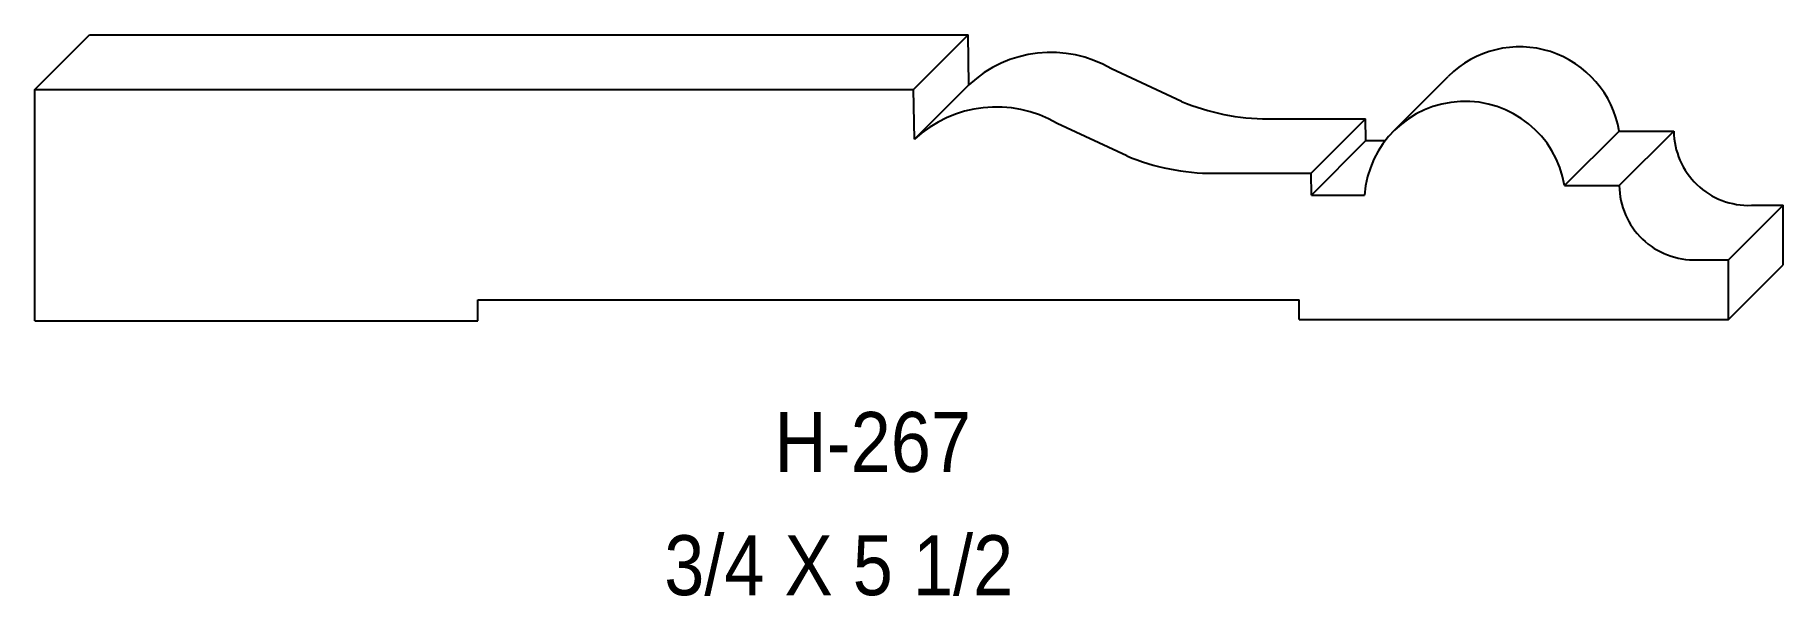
# Model space of a CAD drawing. Extents: x 62.46 to 68.13, y 145.24 to 147.06.
import ezdxf

# ---------------------------------------------------------------- set-up
doc = ezdxf.new("R2010")
doc.units = 0
doc.header["$LTSCALE"] = 5
doc.layers.add('PROFILE', color=7, linetype='CONTINUOUS')
doc.styles.add('TXT', font='TXT', dxfattribs={"height": 3.5})

msp = doc.modelspace()

# ---------------------------------------------------------------- linework, layer by layer
at = {"layer": 'PROFILE', "color": 1, "linetype": 'CONTINUOUS'}
for p, q in [((62.4615, 146.8824), (62.6382, 147.0592)), ((62.6382, 147.0592), (65.4872, 147.0592)), ((65.3104, 146.8824), (65.4872, 147.0592)), ((65.49, 146.8976), (65.4872, 147.0592)), ((66.1793, 146.8437), (65.9529, 146.9493)), ((62.4615, 146.8824), (65.3104, 146.8824)), ((62.4615, 146.1326), (62.4615, 146.8824)), ((65.3133, 146.7209), (65.3104, 146.8824)), ((65.3133, 146.7209), (65.49, 146.8976)), ((66.8707, 146.7508), (67.0447, 146.9248)), ((66.0025, 146.667), (65.7762, 146.7725)), ((66.4607, 146.7873), (66.7762, 146.7873)), ((66.5995, 146.6105), (66.7762, 146.7873)), ((66.7775, 146.7166), (66.7762, 146.7873)), ((66.6007, 146.5399), (66.7775, 146.7166)), ((66.7775, 146.7166), (66.8403, 146.7166)), ((67.4219, 146.5706), (67.5987, 146.7473)), ((67.5987, 146.7473), (67.776, 146.7473)), ((67.5992, 146.5706), (67.776, 146.7473)), ((66.284, 146.6105), (66.5995, 146.6105)), ((66.6007, 146.5399), (66.5995, 146.6105)), ((66.6007, 146.5399), (66.773, 146.5399)), ((67.4219, 146.5706), (67.5992, 146.5706)), ((67.9535, 146.3301), (68.1302, 146.5068)), ((68.0277, 146.5068), (68.1302, 146.5068)), ((68.1302, 146.3137), (68.1302, 146.5068)), ((67.851, 146.3301), (67.9535, 146.3301)), ((67.9535, 146.137), (67.9535, 146.3301)), ((67.9535, 146.137), (68.1302, 146.3137)), ((63.8978, 146.2006), (66.5613, 146.2006)), ((63.8978, 146.1326), (63.8978, 146.2006)), ((66.5613, 146.137), (66.5613, 146.2006)), ((62.4615, 146.1326), (63.8978, 146.1326)), ((66.5613, 146.137), (67.9535, 146.137))]:
    msp.add_line(p, q, dxfattribs=at)
for centre, major_axis, start_param, end_param in [((65.7562, 146.6118), (0.3906, 0), 1.042958, 2.320735), ((67.276, 146.6935), (0.3271, 0), 0.165246, 2.356194), ((65.5795, 146.4351), (0, 0.3906), -0.527838, 0.749939), ((66.4607, 147.5173), (0, 0.7301), -3.537387, -3.141593), ((67.0993, 146.5168), (0.3271, 0), 0.165246, 3.070922), ((68.0189, 146.7496), (0, 0.243), -4.702965, -3.105455), ((66.284, 147.3406), (0.7301, 0), -1.96659, -1.570796), ((67.8422, 146.5729), (0.243, 0), -3.132169, -1.534659)]:
    msp.add_ellipse(centre, major_axis=major_axis, ratio=1, start_param=start_param, end_param=end_param, dxfattribs=at)

# ---------------------------------------------------------------- texts
at = {"layer": 'PROFILE', "color": 1, "linetype": 'CONTINUOUS', "style": 'TXT', "width": 0.9}
for s, height, p in [('H-267', 0.19439, (64.8598, 145.6423)), ('3/4 X 5 1/2', 0.194395, (64.5021, 145.2426))]:
    msp.add_text(s, height=height, dxfattribs=at).set_placement(p)

doc.saveas('drawing.dxf')
